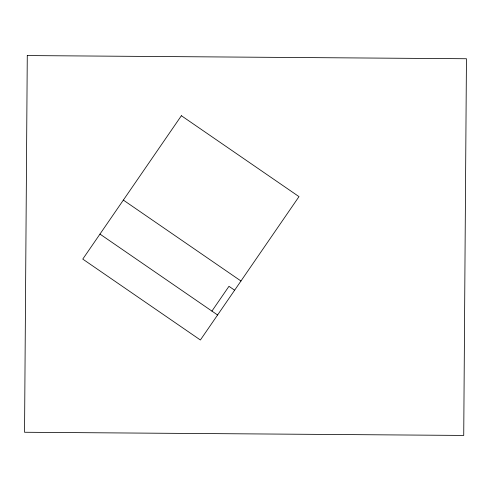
<?xml version="1.0" encoding="UTF-8"?>
<svg xmlns="http://www.w3.org/2000/svg" width="491" height="491" viewBox="0 0 491 491"><rect width="100%" height="100%" fill="white"/><g stroke="black" fill="none" stroke-linecap="round" stroke-linejoin="round"><path stroke-width="0.74" d="M211.922 311.098L228.966 286.314L234.63 290.206M123.345 200.095L240.964 280.999M99.968 234.084L217.581 314.989M27.275 55.569L24.55 432.258L463.731 435.431L466.45 58.742L27.275 55.569M181.382 115.723L82.764 259.095L200.383 339.999L299.001 196.627L181.382 115.723"/></g></svg>
